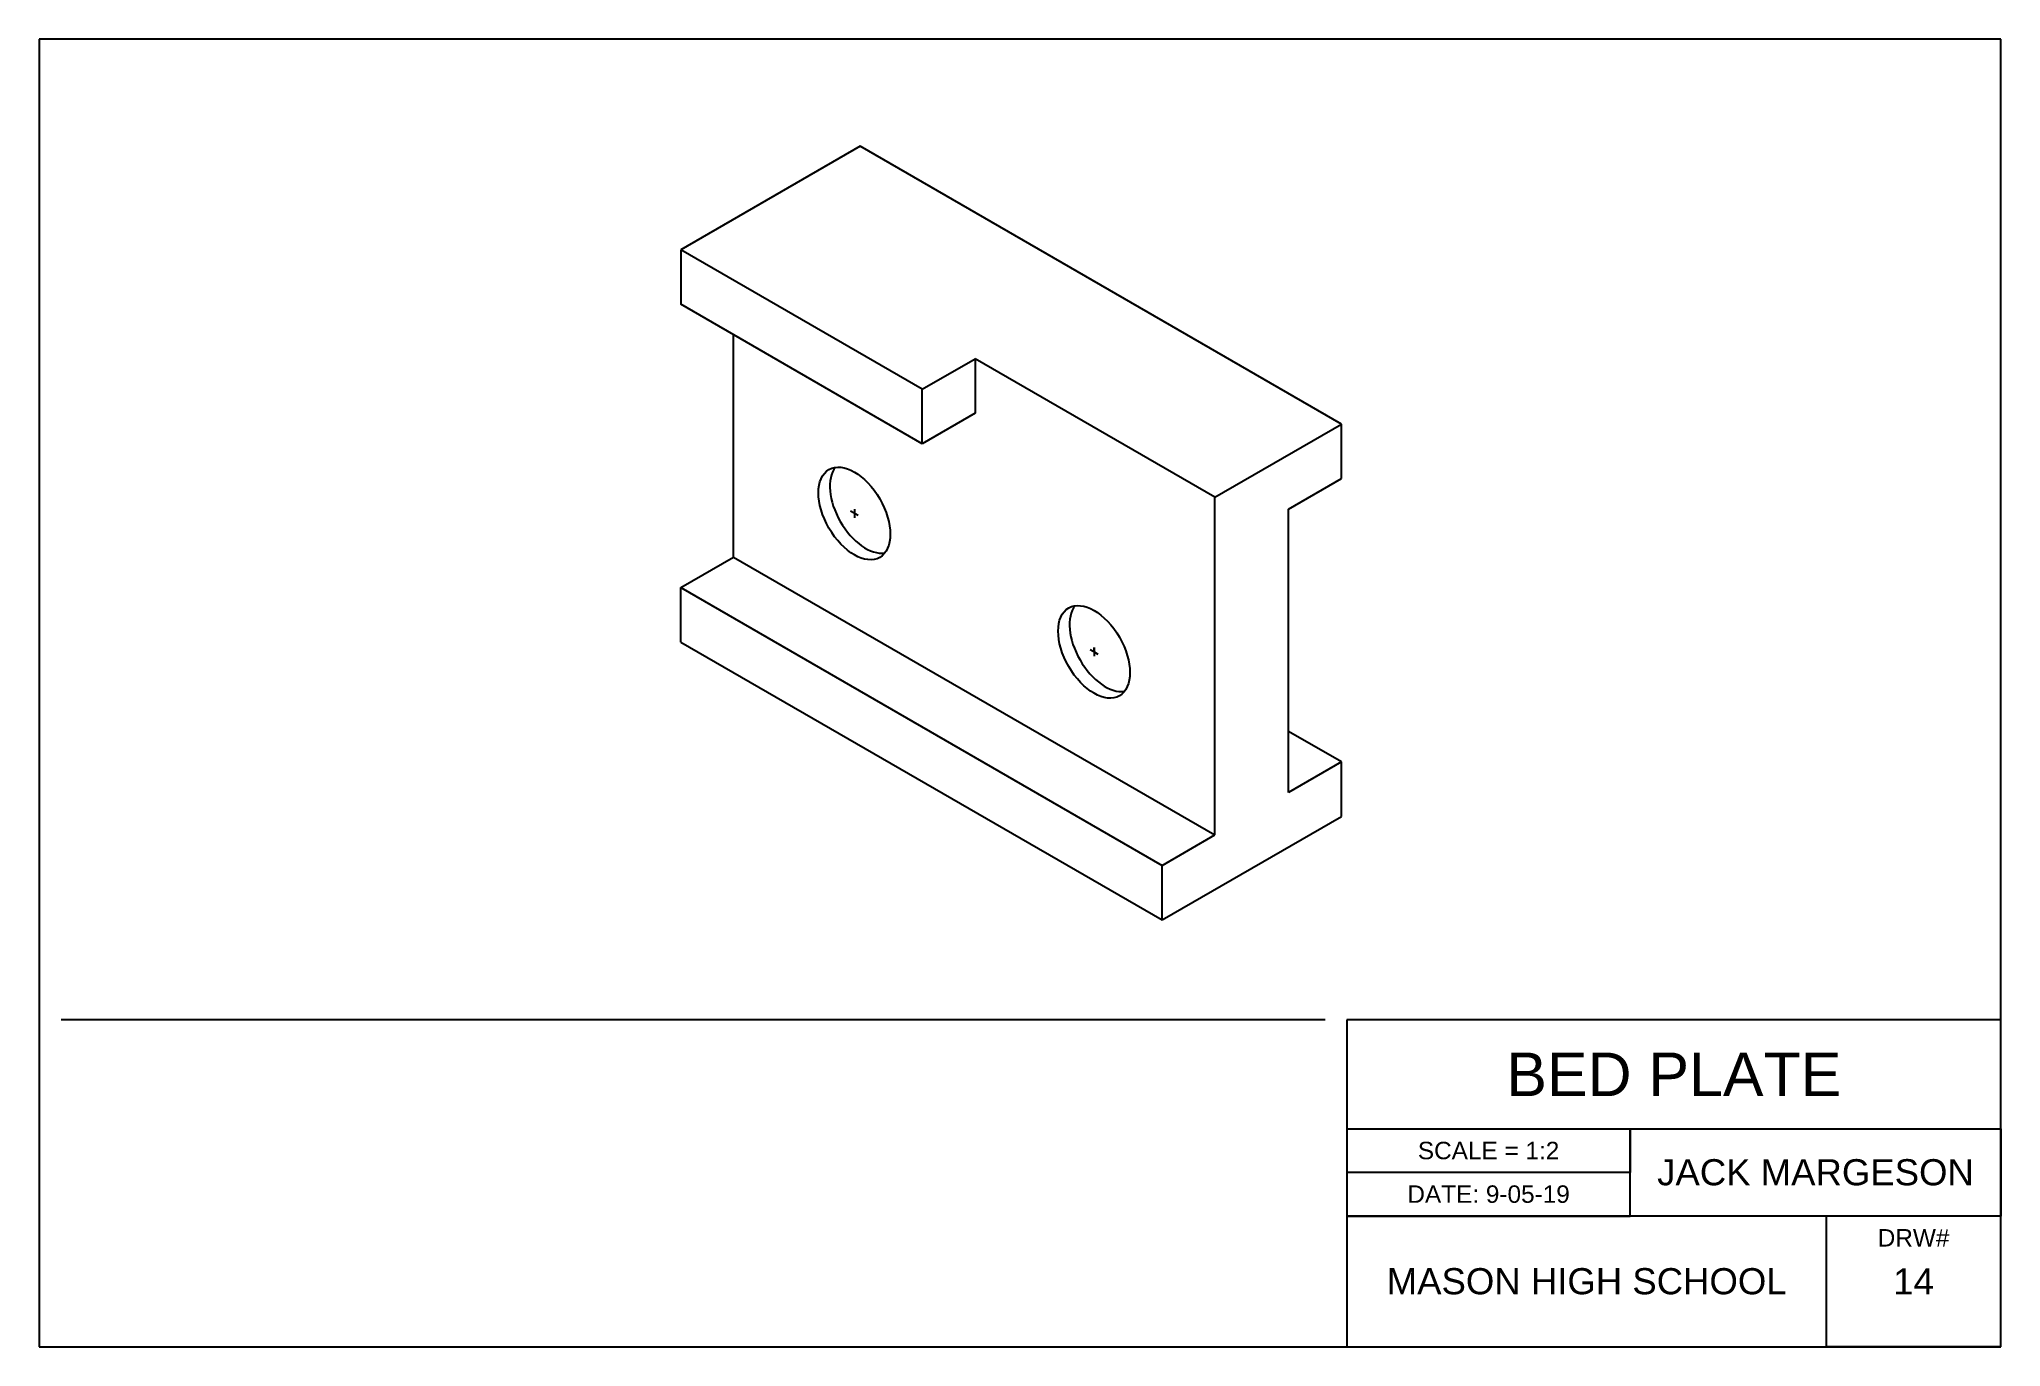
# Model space of a CAD drawing. Header units: millimetres. Extents: x 0 to 450, y 0 to 300.
import ezdxf

# ---------------------------------------------------------------- set-up
doc = ezdxf.new("R2010")
doc.units = ezdxf.units.MM
doc.styles.get("Standard").update_dxf_attribs({"font": 'arial.ttf'})

msp = doc.modelspace()

# ---------------------------------------------------------------- linework, layer by layer
for p, q in [((450, 300), (0, 300)), ((0, 300), (0, 0)), ((450, 0), (450, 300)), ((188.3, 275.44), (147.16, 251.69)), ((298.72, 211.69), (188.3, 275.44)), ((147.16, 251.69), (147.16, 239.19)), ((202.59, 219.69), (147.16, 251.69)), ((202.59, 207.19), (147.16, 239.19)), ((159.29, 181.19), (159.29, 232.19)), ((202.59, 219.69), (214.71, 226.69)), ((269.7, 194.94), (214.71, 226.69)), ((214.71, 226.69), (214.71, 214.19)), ((202.59, 207.19), (202.59, 219.69)), ((214.71, 214.19), (202.59, 207.19)), ((269.7, 194.94), (298.72, 211.69)), ((298.72, 199.19), (298.72, 211.69)), ((159.29, 181.19), (159.29, 207.19)), ((286.59, 192.19), (298.72, 199.19)), ((269.7, 182.44), (269.7, 194.94)), ((286.59, 127.19), (286.59, 192.19)), ((147.16, 174.19), (159.29, 181.19)), ((159.29, 181.19), (269.7, 117.44)), ((269.7, 117.44), (269.7, 182.44)), ((147.16, 161.69), (147.16, 174.19)), ((147.16, 174.19), (257.58, 110.44)), ((147.16, 161.69), (257.58, 97.94)), ((269.7, 117.44), (269.7, 143.44)), ((298.72, 134.19), (286.59, 141.19)), ((298.72, 134.19), (286.59, 127.19)), ((298.72, 121.69), (298.72, 134.19)), ((257.58, 97.94), (298.72, 121.69)), ((257.58, 110.44), (269.7, 117.44)), ((257.58, 97.94), (257.58, 110.44)), ((295, 75), (5, 75)), ((450, 75), (300, 75)), ((300, 75), (300, 0)), ((300, 75), (300, 50)), ((450, 0), (450, 75)), ((300, 50), (450, 50)), ((365, 30), (365, 50)), ((365, 50), (365, 40)), ((450, 50), (450, 30)), ((365, 40), (300, 40)), ((450, 30), (300, 30)), ((300, 30), (365, 30)), ((410, 0), (410, 30)), ((0, 0), (450, 0)), ((450, 0), (410, 0))]:
    msp.add_line(p, q)
at = {"color": 3}
for p, q in [((187.86, 190.69), (186.13, 191.69)), ((187, 192.19), (187, 190.19)), ((242.86, 158.94), (241.13, 159.94)), ((241.99, 159.44), (241.99, 160.44)), ((241.99, 160.44), (241.99, 158.44)), ((241.99, 159.44), (242.86, 158.94))]:
    msp.add_line(p, q, dxfattribs=at)
for centre in [(187, 191.19), (241.99, 159.44)]:
    msp.add_ellipse(centre, major_axis=(5.82, -10.08), ratio=0.57735)
for centre in [(189.6, 192.69), (244.59, 160.94)]:
    msp.add_ellipse(centre, major_axis=(5.82, -10.08), ratio=0.57735, start_param=3.366788, end_param=6.05799)

# ---------------------------------------------------------------- texts
for s, width, insert, char_height, attachment_point in [('BED PLATE', 150, (375, 62.5), 10, 5), ('SCALE = 1:2', 65, (332.5, 45), 4, 5), ('JACK MARGESON', 85, (407.5, 40), 6, 5), ('DATE: 9-05-19', 65, (332.5, 35), 4, 5), ('DRW#', 40, (430, 27), 4, 2), ('MASON HIGH SCHOOL', 110, (355, 15), 6, 5), ('14', 40, (430, 15), 6, 5)]:
    msp.add_mtext_dynamic_manual_height_columns(s, width=width, gutter_width=12.5, heights=[0], dxfattribs=dict(insert=insert, char_height=char_height, attachment_point=attachment_point))

doc.saveas('drawing.dxf')
